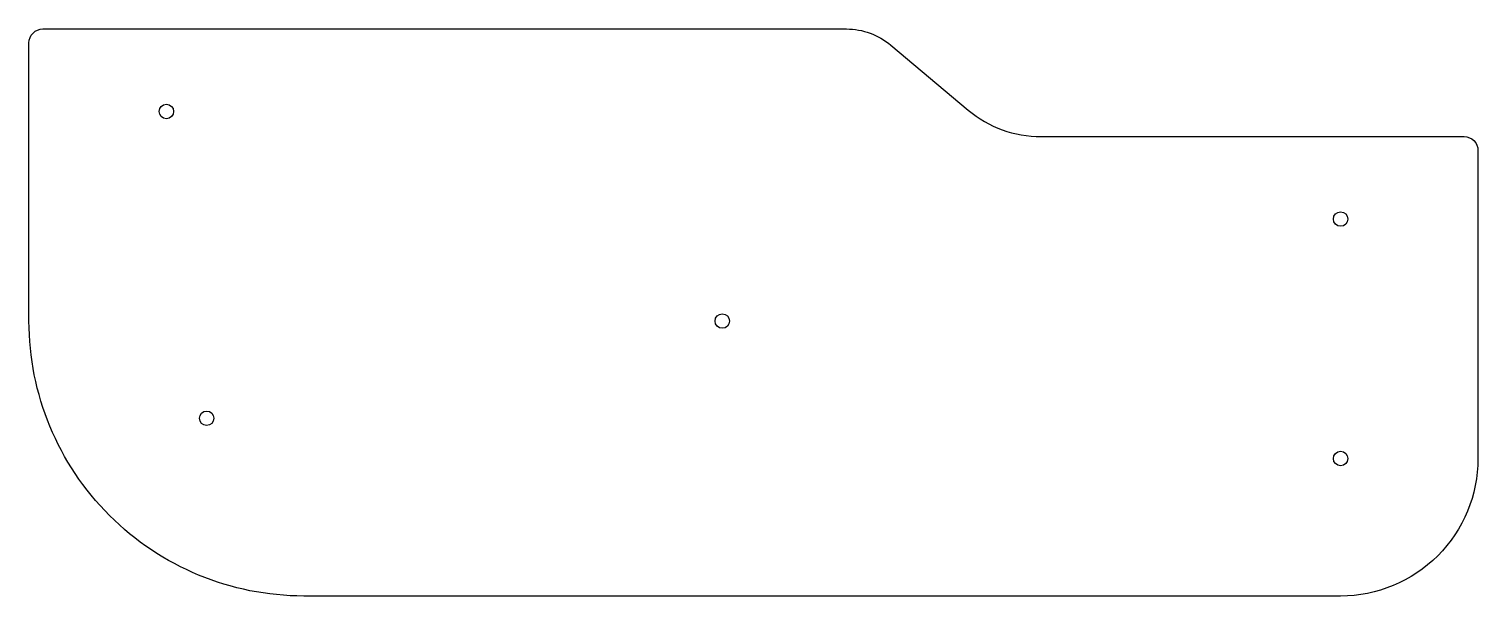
# Model space of a CAD drawing. Header units: millimetres. Extents: x -446 to -235, y -202 to -120.
import ezdxf

# ---------------------------------------------------------------- set-up
doc = ezdxf.new("R2010")
doc.units = ezdxf.units.MM
doc.layers.get('0').update_dxf_attribs({"linetype": 'CONTINUOUS'})

msp = doc.modelspace()

# ---------------------------------------------------------------- linework, layer by layer
msp.add_lwpolyline([(-446.39, -122, -0.414214), (-444.39, -120), (-327.39, -120, -0.176327), (-320.96, -122.34), (-309.69, -131.8, 0.176327), (-299.08, -135.66), (-237.48, -135.66, -0.414214), (-235.48, -137.66), (-235.48, -182.5, -0.414214), (-255.48, -202.5), (-406.39, -202.5, -0.414214), (-446.39, -162.5)], format="xyb", close=True)
for centre in [(-426.39, -132), (-255.48, -147.66), (-345.48, -162.5), (-420.53, -176.64), (-255.48, -182.5)]:
    msp.add_circle(centre, 1.05)

doc.saveas('drawing.dxf')
